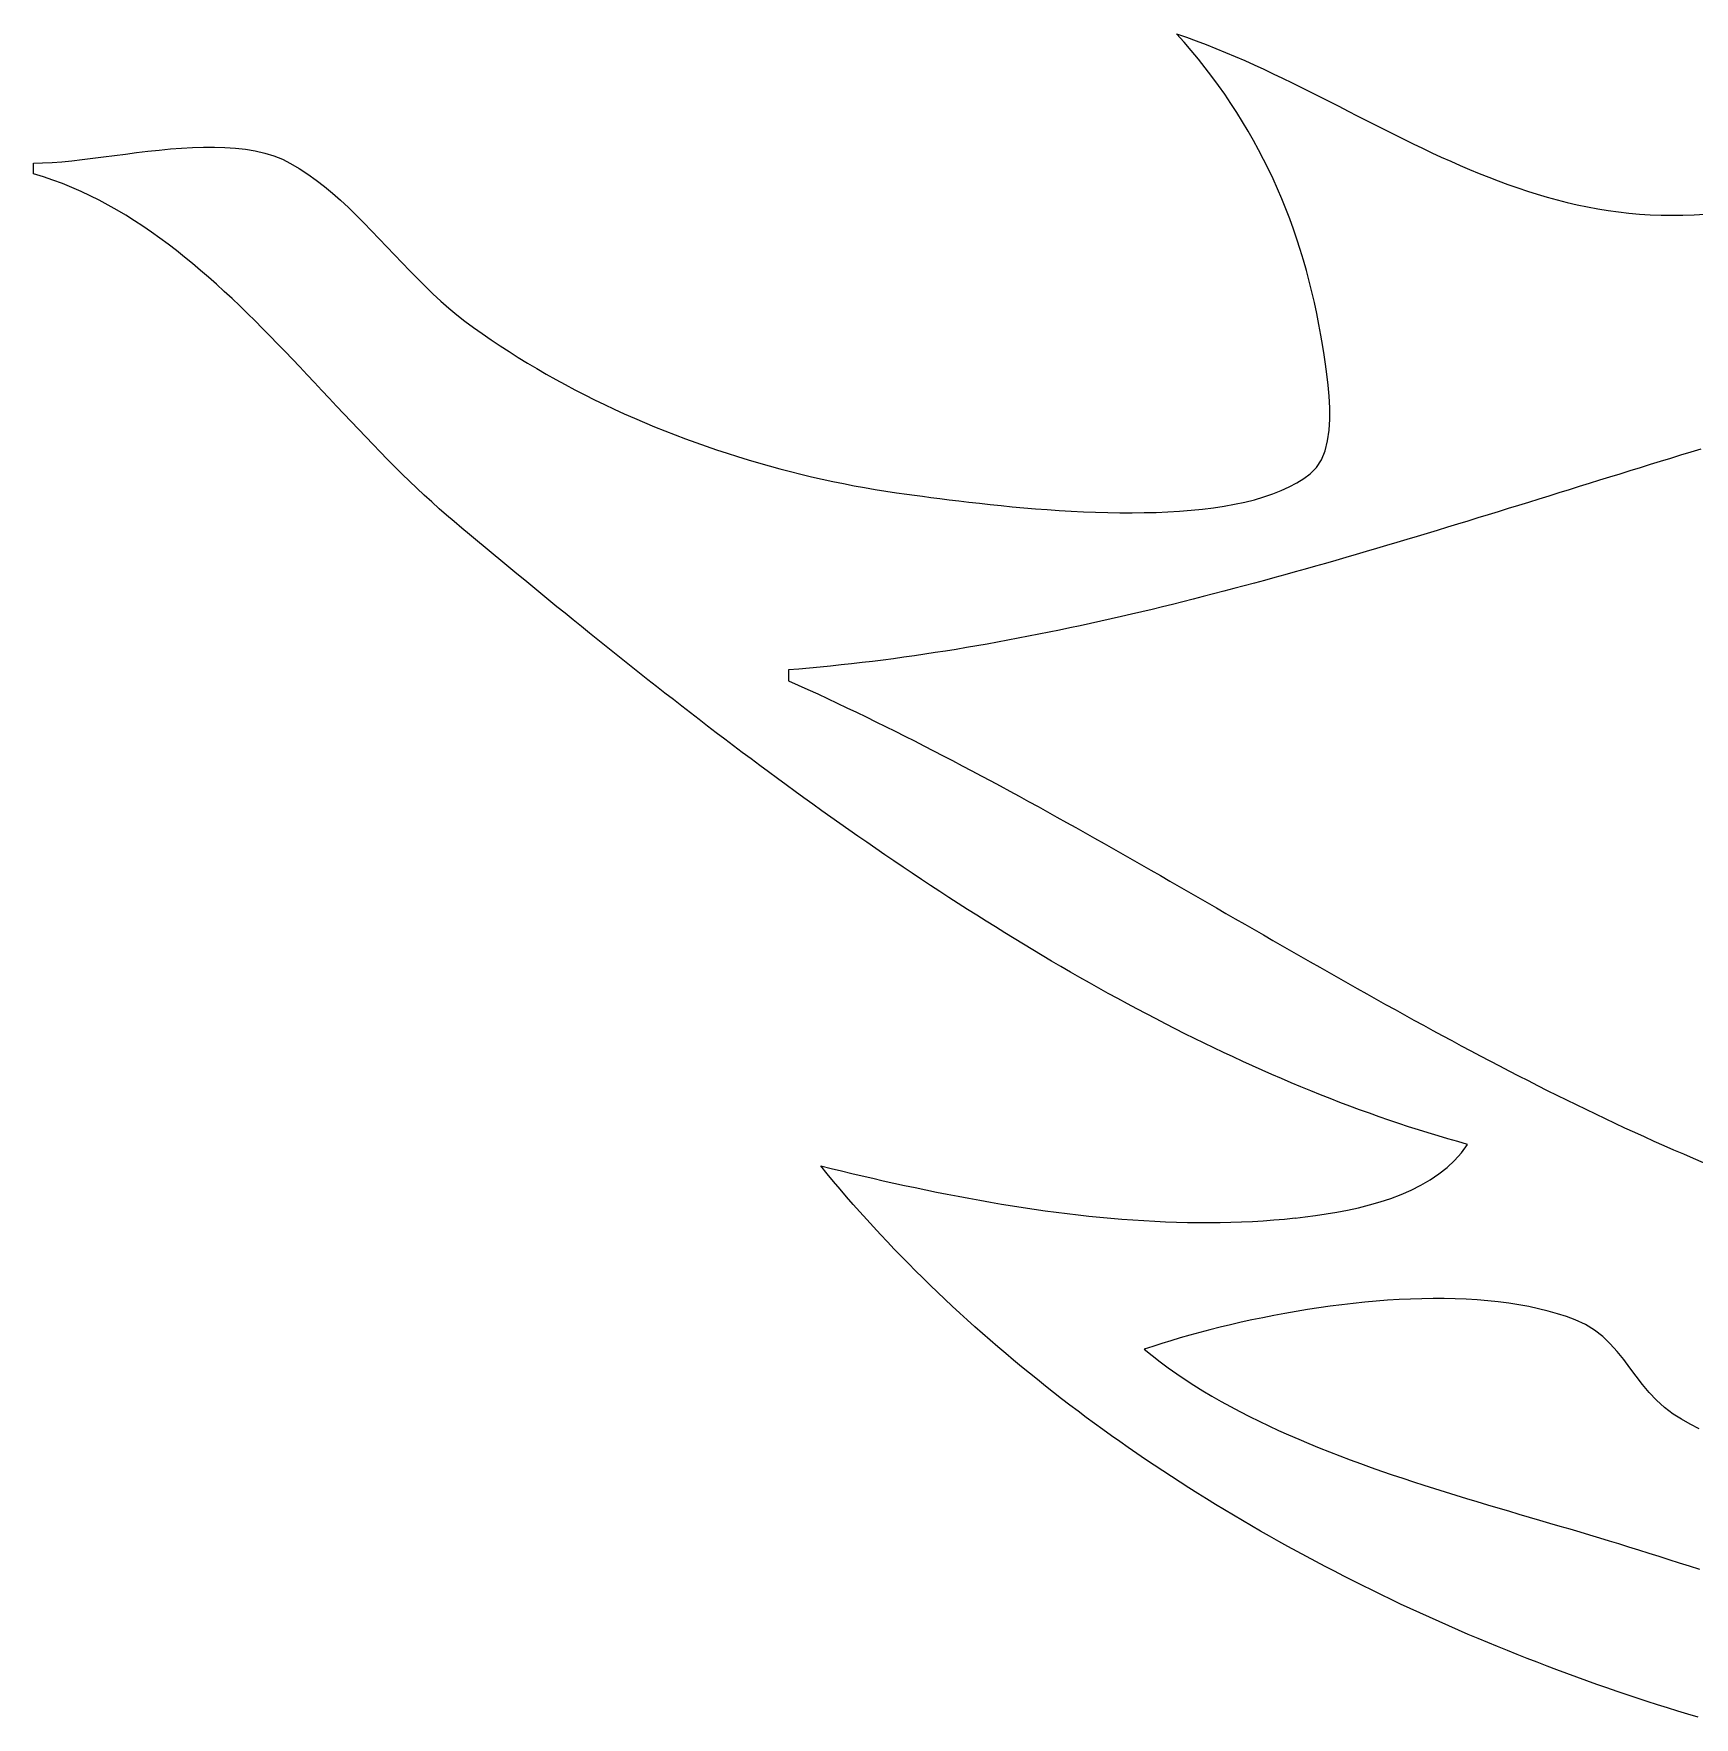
# Model space of a CAD drawing. Extents: x 0 to 3997, y 0 to 1531.
# Drawn here: x 3427 to 3581, y 578.9 to 735 of the extents above; entities that cross this region are included whole.
import ezdxf

# ---------------------------------------------------------------- set-up
doc = ezdxf.new("R2010")
doc.units = 0
doc.layers.add('C159', color=159, linetype='CONTINUOUS')

msp = doc.modelspace()

# ---------------------------------------------------------------- linework, layer by layer
at = {"layer": 'C159'}
for points in [[(3546.561, 706), (3546.3924, 707.0261), (3546.2085, 708.0452), (3546.009, 709.0571), (3545.7939, 710.0617), (3545.563, 711.059), (3545.3163, 712.0489), (3545.0537, 713.0314), (3544.775, 714.0064), (3544.4801, 714.9739), (3544.169, 715.9337), (3543.8415, 716.8859), (3543.4976, 717.8303), (3543.1371, 718.7669), (3542.7599, 719.6956), (3542.3659, 720.6165), (3541.9551, 721.5293), (3541.5272, 722.4341), (3541.0823, 723.3308), (3540.6202, 724.2194), (3540.1407, 725.0997), (3539.6439, 725.9717), (3539.1295, 726.8354), (3538.5976, 727.6907), (3538.0479, 728.5375), (3537.4804, 729.3758), (3536.8949, 730.2055), (3536.2915, 731.0266), (3535.6698, 731.8389), (3535.03, 732.6425), (3534.3718, 733.4372), (3533.6952, 734.2231), (3533, 735), (3533.9193, 734.6789), (3534.8328, 734.3445), (3535.7408, 733.9974), (3536.6435, 733.6386), (3537.5413, 733.2688), (3538.4345, 732.8888), (3539.3234, 732.4994), (3540.2083, 732.1014), (3541.0896, 731.6956), (3541.9675, 731.2827), (3542.8424, 730.8637), (3543.7145, 730.4392), (3544.5843, 730.0101), (3545.4519, 729.5772), (3546.3178, 729.1413), (3547.1822, 728.7031), (3548.0455, 728.2635), (3548.9079, 727.8233), (3549.7698, 727.3833), (3550.6314, 726.9442), (3551.4932, 726.5068), (3552.3554, 726.072), (3553.2183, 725.6406), (3554.0823, 725.2133), (3554.9476, 724.791), (3555.8145, 724.3744), (3556.6835, 723.9643), (3557.5548, 723.5616), (3558.4286, 723.167), (3559.3054, 722.7813), (3560.1854, 722.4054), (3561.069, 722.04), (3561.9565, 721.6859), (3562.8481, 721.3439), (3563.7442, 721.0149), (3564.6451, 720.6995), (3565.5512, 720.3987), (3566.4626, 720.1132), (3567.3798, 719.8437), (3568.3031, 719.5912), (3569.2328, 719.3564), (3570.1691, 719.1401), (3571.1125, 718.943), (3572.0631, 718.7661), (3573.0214, 718.61), (3573.9876, 718.4756), (3574.9621, 718.3637), (3575.9452, 718.2751), (3576.9371, 718.2106), (3577.9382, 718.1709), (3578.9489, 718.1569), (3579.9693, 718.1693), (3581, 718.2091), (3582.0097, 718.2692)], [(3544, 625.1735), (3544.931, 625.2795), (3545.8901, 625.4034), (3546.8712, 625.5479), (3547.8681, 625.7156), (3548.8744, 625.9092), (3549.8841, 626.1314), (3550.8909, 626.3848), (3551.8886, 626.6722), (3552.871, 626.9961), (3553.8319, 627.3594), (3554.7651, 627.7645), (3555.6643, 628.2143), (3556.5235, 628.7114), (3557.3363, 629.2585), (3558.0965, 629.8582), (3558.798, 630.5132), (3559.4346, 631.2262), (3560, 632), (3559.0861, 632.2539), (3558.1728, 632.5158), (3557.2599, 632.7856), (3556.3475, 633.0631), (3555.4356, 633.3483), (3554.5243, 633.6411), (3553.6135, 633.9414), (3552.7034, 634.2491), (3551.7938, 634.5641), (3550.8849, 634.8864), (3549.9766, 635.2157), (3549.0691, 635.5522), (3548.1622, 635.8956), (3547.2561, 636.2459), (3546.3507, 636.603), (3545.4462, 636.9668), (3544.5424, 637.3372), (3543.6395, 637.7142), (3542.7375, 638.0976), (3541.8363, 638.4873), (3540.936, 638.8833), (3540.0367, 639.2855), (3539.1383, 639.6938), (3538.2409, 640.1081), (3537.3446, 640.5283), (3536.4492, 640.9543), (3535.5549, 641.3861), (3534.6617, 641.8235), (3533.7696, 642.2665), (3532.8787, 642.715), (3531.9889, 643.1689), (3531.1002, 643.628), (3530.2128, 644.0924), (3529.3266, 644.5619), (3528.4416, 645.0364), (3527.558, 645.5159), (3526.6756, 646.0002), (3525.7945, 646.4893), (3524.9148, 646.9831), (3524.0365, 647.4815), (3523.1596, 647.9844), (3522.2841, 648.4918), (3521.4101, 649.0034), (3520.5375, 649.5193), (3519.6664, 650.0394), (3518.7969, 650.5636), (3517.9289, 651.0917), (3517.0624, 651.6237), (3516.1976, 652.1595), (3515.3344, 652.6991), (3514.4728, 653.2422), (3513.6129, 653.789), (3512.7547, 654.3391), (3511.8982, 654.8927), (3511.0434, 655.4495), (3510.1905, 656.0095), (3509.3393, 656.5726), (3508.4899, 657.1388), (3507.6424, 657.7078), (3506.7967, 658.2797), (3505.9529, 658.8544), (3505.111, 659.4317), (3504.2711, 660.0116), (3503.4331, 660.594), (3502.5972, 661.1788), (3501.7632, 661.7659), (3500.9313, 662.3552), (3500.1014, 662.9467), (3499.2736, 663.5402), (3498.448, 664.1356), (3497.6244, 664.733), (3496.8031, 665.3321), (3495.9839, 665.933), (3495.1669, 666.5354), (3494.3521, 667.1394), (3493.5396, 667.7448), (3492.7294, 668.3515), (3491.9215, 668.9595), (3491.116, 669.5687), (3490.3127, 670.179), (3489.5119, 670.7903), (3488.7135, 671.4024), (3487.9175, 672.0154), (3487.1239, 672.6291), (3486.3328, 673.2435), (3485.5443, 673.8584), (3484.7582, 674.4738), (3483.9747, 675.0896), (3483.1938, 675.7056), (3482.4155, 676.3219), (3481.6398, 676.9383), (3480.8668, 677.5547), (3480.0964, 678.171), (3479.3287, 678.7873), (3478.5638, 679.4032), (3477.8016, 680.0189), (3477.0421, 680.6341), (3476.2855, 681.2489), (3475.5317, 681.863), (3474.7807, 682.4765), (3474.0326, 683.0892), (3473.2874, 683.7011), (3472.5451, 684.312), (3471.8058, 684.9219), (3471.0694, 685.5307), (3470.336, 686.1383), (3469.6057, 686.7446), (3468.8783, 687.3496), (3468.1541, 687.953), (3467.4329, 688.5549), (3466.7149, 689.1552), (3466, 689.7538), (3465.3037, 690.3458), (3464.6108, 690.952), (3463.921, 691.5714), (3463.2338, 692.2033), (3462.5492, 692.8469), (3461.8667, 693.5015), (3461.1861, 694.1661), (3460.5071, 694.8401), (3459.8294, 695.5226), (3459.1528, 696.2128), (3458.477, 696.91), (3457.8015, 697.6134), (3457.1263, 698.3221), (3456.451, 699.0354), (3455.7753, 699.7525), (3455.0989, 700.4726), (3454.4216, 701.1949), (3453.743, 701.9187), (3453.0629, 702.643), (3452.381, 703.3672), (3451.697, 704.0905), (3451.0107, 704.812), (3450.3216, 705.531), (3449.6296, 706.2466), (3448.9344, 706.9581), (3448.2357, 707.6648), (3447.5331, 708.3657), (3446.8265, 709.0601), (3446.1155, 709.7473), (3445.3999, 710.4264), (3444.6793, 711.0966), (3443.9535, 711.7572), (3443.2221, 712.4074), (3442.485, 713.0463), (3441.7418, 713.6732), (3440.9922, 714.2872), (3440.236, 714.8877), (3439.4729, 715.4738), (3438.7025, 716.0447), (3437.9246, 716.5996), (3437.139, 717.1377), (3436.3452, 717.6583), (3435.5431, 718.1606), (3434.7324, 718.6437), (3433.9127, 719.1069), (3433.0839, 719.5493), (3432.2455, 719.9703), (3431.3974, 720.3689), (3430.5391, 720.7445), (3429.6706, 721.0961), (3428.7914, 721.4231), (3427.9013, 721.7247), (3427, 722), (3427, 723), (3427.8338, 723.0156), (3428.7036, 723.0596), (3429.6061, 723.1282), (3430.5378, 723.2175), (3431.4952, 723.3235), (3432.4751, 723.4424), (3433.474, 723.5702), (3434.4885, 723.7032), (3435.5153, 723.8374), (3436.5508, 723.9688), (3437.5917, 724.0937), (3438.6347, 724.2082), (3439.6763, 724.3082), (3440.7131, 724.39), (3441.7417, 724.4497), (3442.7588, 724.4833), (3443.7609, 724.487), (3444.7446, 724.4568), (3445.7065, 724.389), (3446.6432, 724.2796), (3447.5514, 724.1246), (3448.4276, 723.9203), (3449.2684, 723.6627), (3450.0705, 723.348), (3450.8304, 722.9722)], [(3450.8303, 722.9722), (3451.6362, 722.4989), (3452.4266, 721.9817), (3453.2026, 721.4243), (3453.9657, 720.8307), (3454.7171, 720.2046), (3455.4581, 719.5501), (3456.1902, 718.8708), (3456.9147, 718.1708), (3457.6328, 717.4538), (3458.3459, 716.7238), (3459.0554, 715.9845), (3459.7625, 715.2399), (3460.4687, 714.4938), (3461.1752, 713.7501), (3461.8835, 713.0127), (3462.5947, 712.2854), (3463.3102, 711.572), (3464.0315, 710.8765), (3464.7597, 710.2027), (3465.4964, 709.5545), (3466.2426, 708.9357), (3467, 708.3503)], [(3467, 708.3502), (3467.8003, 707.7638), (3468.6107, 707.1875), (3469.4308, 706.6212), (3470.2605, 706.0649), (3471.0993, 705.5186), (3471.947, 704.9825), (3472.8034, 704.4564), (3473.6681, 703.9405), (3474.5409, 703.4347), (3475.4215, 702.9391), (3476.3096, 702.4536), (3477.2049, 701.9784), (3478.1072, 701.5134), (3479.0162, 701.0586), (3479.9316, 700.6141), (3480.8531, 700.1799), (3481.7804, 699.756), (3482.7132, 699.3425), (3483.6514, 698.9393), (3484.5945, 698.5465), (3485.5424, 698.1641), (3486.4947, 697.7921), (3487.4511, 697.4305), (3488.4114, 697.0794), (3489.3753, 696.7388), (3490.3425, 696.4087), (3491.3128, 696.0892), (3492.2858, 695.7802), (3493.2613, 695.4817), (3494.239, 695.1939), (3495.2185, 694.9166), (3496.1998, 694.6501), (3497.1824, 694.3941), (3498.166, 694.1489), (3499.1504, 693.9143), (3500.1354, 693.6905), (3501.1206, 693.4774), (3502.1057, 693.2751), (3503.0906, 693.0835), (3504.0748, 692.9028), (3505.0581, 692.7329), (3506.0403, 692.5739), (3507.021, 692.4257), (3508, 692.2885), (3508.6928, 692.1953), (3509.4328, 692.0965), (3510.2174, 691.9934), (3511.0437, 691.8868), (3511.9092, 691.7778), (3512.811, 691.6675), (3513.7466, 691.557), (3514.7133, 691.4472), (3515.7082, 691.3393), (3516.7289, 691.2343), (3517.7725, 691.1332), (3518.8364, 691.0372), (3519.9179, 690.9472), (3521.0143, 690.8643), (3522.1229, 690.7895), (3523.241, 690.724), (3524.3659, 690.6687), (3525.495, 690.6247), (3526.6255, 690.5931), (3527.7548, 690.5749), (3528.8801, 690.5712), (3529.9988, 690.583), (3531.1082, 690.6114), (3532.2056, 690.6574), (3533.2883, 690.7221), (3534.3536, 690.8065), (3535.3988, 690.9117), (3536.4213, 691.0387), (3537.4183, 691.1886), (3538.3872, 691.3625), (3539.3252, 691.5614), (3540.2297, 691.7863), (3541.098, 692.0382), (3541.9273, 692.3184), (3542.7151, 692.6277), (3543.4586, 692.9673), (3544.1551, 693.3382), (3544.8019, 693.7415), (3545.3964, 694.1782), (3545.9819, 694.773), (3546.4373, 695.4962), (3546.7755, 696.3271), (3547.0095, 697.245), (3547.1522, 698.2291), (3547.2166, 699.2587), (3547.2156, 700.3131), (3547.1621, 701.3716), (3547.0691, 702.4134), (3546.9496, 703.4179), (3546.8165, 704.3643), (3546.6827, 705.2319), (3546.5612, 706)], [(3581.6353, 696.4771), (3580.6939, 696.1903), (3579.7528, 695.9027), (3578.8118, 695.6144), (3577.8711, 695.3254), (3576.9305, 695.0358), (3575.99, 694.7456), (3575.0498, 694.455), (3574.1096, 694.164), (3573.1695, 693.8726), (3572.2296, 693.581), (3571.2897, 693.2893), (3570.3499, 692.9974), (3569.4102, 692.7056), (3568.4704, 692.4137), (3567.5307, 692.122), (3566.5911, 691.8305), (3565.6514, 691.5393), (3564.7117, 691.2483), (3563.7719, 690.9578), (3562.8321, 690.6678), (3561.8922, 690.3784), (3560.9523, 690.0895), (3560.0122, 689.8014), (3559.0721, 689.5141), (3558.1318, 689.2276), (3557.1913, 688.942), (3556.2507, 688.6574), (3555.31, 688.3739), (3554.369, 688.0915), (3553.4279, 687.8104), (3552.4865, 687.5305), (3551.5449, 687.252), (3550.603, 686.9749), (3549.6609, 686.6994), (3548.7185, 686.4254), (3547.7758, 686.1531), (3546.8328, 685.8825), (3545.8895, 685.6136), (3544.9458, 685.3467), (3544.0018, 685.0817), (3543.0574, 684.8188), (3542.1127, 684.5579), (3541.1675, 684.2992), (3540.2219, 684.0427), (3539.2759, 683.7885), (3538.3295, 683.5367), (3537.3826, 683.2874), (3536.4352, 683.0406), (3535.4873, 682.7964), (3534.539, 682.5549), (3533.5901, 682.3161), (3532.6407, 682.0801), (3531.6907, 681.8471), (3530.7402, 681.617), (3529.7891, 681.3899), (3528.8374, 681.166), (3527.885, 680.9452), (3526.9321, 680.7277), (3525.9785, 680.5135), (3525.0243, 680.3028), (3524.0694, 680.0955), (3523.1138, 679.8918), (3522.1576, 679.6917), (3521.2006, 679.4952), (3520.2428, 679.3026), (3519.2844, 679.1138), (3518.3252, 678.9289), (3517.3652, 678.748), (3516.4044, 678.5712), (3515.4428, 678.3985), (3514.4804, 678.23), (3513.5171, 678.0658), (3512.5531, 677.9059), (3511.5881, 677.7505), (3510.6223, 677.5996), (3509.6555, 677.4532), (3508.6879, 677.3115), (3507.7194, 677.1745), (3506.7499, 677.0423), (3505.7794, 676.915), (3504.808, 676.7926), (3503.8356, 676.6752), (3502.8622, 676.5629), (3501.8878, 676.4558), (3500.9123, 676.3538), (3499.9358, 676.2572), (3498.9583, 676.166), (3497.9797, 676.0802), (3497, 676)], [(3497, 676), (3497, 675), (3497.9084, 674.5929), (3498.8152, 674.1817), (3499.7202, 673.7665), (3500.6236, 673.3474), (3501.5254, 672.9245), (3502.4256, 672.4978), (3503.3243, 672.0675), (3504.2215, 671.6336), (3505.1172, 671.1962), (3506.0116, 670.7555), (3506.9045, 670.3115), (3507.7961, 669.8644), (3508.6864, 669.4141), (3509.5754, 668.9608), (3510.4632, 668.5046), (3511.3498, 668.0456), (3512.2353, 667.5839), (3513.1196, 667.1195), (3514.0029, 666.6526), (3514.8851, 666.1832), (3515.7664, 665.7115), (3516.6467, 665.2375), (3517.5261, 664.7613), (3518.4046, 664.2831), (3519.2822, 663.8028), (3520.1591, 663.3207), (3521.0352, 662.8367), (3521.9105, 662.351), (3522.7852, 661.8638), (3523.6592, 661.3749), (3524.5327, 660.8847), (3525.4055, 660.393), (3526.2778, 659.9002), (3527.1496, 659.4061), (3528.021, 658.911), (3528.892, 658.4149), (3529.7625, 657.918), (3530.6327, 657.4202), (3531.5027, 656.9217), (3532.3723, 656.4226), (3533.2418, 655.923), (3534.111, 655.423), (3534.9801, 654.9226), (3535.8491, 654.422), (3536.7181, 653.9212), (3537.5869, 653.4203), (3538.4558, 652.9195), (3539.3248, 652.4188), (3540.1938, 651.9184), (3541.063, 651.4182), (3541.9323, 650.9184), (3542.8018, 650.4192), (3543.6715, 649.9205), (3544.5416, 649.4224), (3545.4119, 648.9252), (3546.2826, 648.4288), (3547.1537, 647.9333), (3548.0252, 647.4389), (3548.8971, 646.9457), (3549.7696, 646.4536), (3550.6427, 645.9629), (3551.5163, 645.4736), (3552.3905, 644.9857), (3553.2654, 644.4995), (3554.141, 644.015), (3555.0173, 643.5322), (3555.8945, 643.0513), (3556.7724, 642.5724), (3557.6512, 642.0955), (3558.5308, 641.6208), (3559.4114, 641.1483), (3560.293, 640.6781), (3561.1756, 640.2104), (3562.0592, 639.7451), (3562.9439, 639.2825), (3563.8298, 638.8226), (3564.7168, 638.3654), (3565.605, 637.9112), (3566.4944, 637.4599), (3567.3851, 637.0117), (3568.2771, 636.5666), (3569.1705, 636.1248), (3570.0653, 635.6863), (3570.9615, 635.2512), (3571.8592, 634.8197), (3572.7584, 634.3918), (3573.6591, 633.9676), (3574.5614, 633.5472), (3575.4653, 633.1307), (3576.371, 632.7182), (3577.2783, 632.3097), (3578.1873, 631.9054), (3579.0981, 631.5054), (3580.0108, 631.1097), (3580.9252, 630.7185), (3581.8416, 630.3318)], [(3581.3772, 578.8694), (3580.4328, 579.1543), (3579.4896, 579.4438), (3578.5478, 579.7378), (3577.6074, 580.0364), (3576.6684, 580.3394), (3575.7308, 580.647), (3574.7948, 580.9591), (3573.8603, 581.2758), (3572.9274, 581.5969), (3571.9962, 581.9226), (3571.0666, 582.2528), (3570.1388, 582.5874), (3569.2128, 582.9266), (3568.2886, 583.2703), (3567.3662, 583.6184), (3566.4458, 583.9711), (3565.5274, 584.3282), (3564.6109, 584.6898), (3563.6965, 585.0559), (3562.7842, 585.4265), (3561.8741, 585.8015), (3560.9661, 586.1811), (3560.0604, 586.565), (3559.1569, 586.9535), (3558.2558, 587.3464), (3557.357, 587.7438), (3556.4607, 588.1456), (3555.5668, 588.5518), (3554.6754, 588.9626), (3553.7866, 589.3777), (3552.9003, 589.7973), (3552.0167, 590.2213), (3551.1358, 590.6498), (3550.2576, 591.0827), (3549.3822, 591.52), (3548.5096, 591.9617), (3547.6399, 592.4079), (3546.773, 592.8585), (3545.9092, 593.3135), (3545.0483, 593.7729), (3544.1905, 594.2367), (3543.3357, 594.7049), (3542.4842, 595.1775), (3541.6357, 595.6545), (3540.7905, 596.1359), (3539.9486, 596.6216), (3539.11, 597.1118), (3538.2748, 597.6064), (3537.4429, 598.1053), (3536.6145, 598.6086), (3535.7897, 599.1163), (3534.9683, 599.6283), (3534.1505, 600.1447), (3533.3364, 600.6655), (3532.526, 601.1906), (3531.7192, 601.7201), (3530.9163, 602.2539), (3530.1171, 602.7921), (3529.3218, 603.3347), (3528.5304, 603.8815), (3527.743, 604.4327), (3526.9595, 604.9883), (3526.1801, 605.5482), (3525.4048, 606.1124), (3524.6336, 606.6809), (3523.8665, 607.2537), (3523.1037, 607.8309), (3522.3452, 608.4124), (3521.5909, 608.9982), (3520.841, 609.5883), (3520.0955, 610.1827), (3519.3545, 610.7814), (3518.6179, 611.3844), (3517.8859, 611.9917), (3517.1585, 612.6033), (3516.4356, 613.2192), (3515.7175, 613.8394), (3515.0041, 614.4638), (3514.2954, 615.0925), (3513.5915, 615.7255), (3512.8925, 616.3628), (3512.1983, 617.0043), (3511.5092, 617.6502), (3510.825, 618.3002), (3510.1458, 618.9545), (3509.4717, 619.6131), (3508.8027, 620.2759), (3508.1389, 620.943), (3507.4803, 621.6143), (3506.827, 622.2899), (3506.1789, 622.9697), (3505.5362, 623.6537), (3504.8989, 624.342), (3504.267, 625.0345), (3503.6406, 625.7312), (3503.0198, 626.4321), (3502.4045, 627.1372), (3501.7948, 627.8466), (3501.1908, 628.5602), (3500.5925, 629.278), (3500, 630), (3500.9547, 629.7662), (3501.9144, 629.5343), (3502.8787, 629.3045), (3503.8476, 629.0772), (3504.8208, 628.8526), (3505.7982, 628.6309), (3506.7794, 628.4125), (3507.7643, 628.1977), (3508.7528, 627.9866), (3509.7445, 627.7797), (3510.7394, 627.5771), (3511.7372, 627.3792), (3512.7376, 627.1862), (3513.7406, 626.9984), (3514.7459, 626.8161), (3515.7533, 626.6396), (3516.7626, 626.4691), (3517.7736, 626.305), (3518.7861, 626.1475), (3519.7999, 625.9968), (3520.8148, 625.8533), (3521.8306, 625.7173), (3522.8471, 625.589), (3523.8641, 625.4687), (3524.8814, 625.3567), (3525.8988, 625.2532), (3526.9161, 625.1586), (3527.9331, 625.0731), (3528.9496, 624.997), (3529.9654, 624.9306), (3530.9803, 624.8742), (3531.994, 624.8279), (3533.0065, 624.7922), (3534.0175, 624.7673), (3535.0267, 624.7535), (3536.034, 624.751), (3537.0393, 624.7602), (3538.0422, 624.7813), (3539.0426, 624.8145), (3540.0403, 624.8603), (3541.0351, 624.9188), (3542.0268, 624.9903), (3543.0151, 625.0751), (3544, 625.1736)], [(3569.9807, 615.736), (3569.1673, 616.0305), (3568.329, 616.2988), (3567.4671, 616.5416), (3566.5829, 616.7595), (3565.6776, 616.9531), (3564.7526, 617.123), (3563.8092, 617.2698), (3562.8486, 617.3943), (3561.8721, 617.4969), (3560.8811, 617.5783), (3559.8768, 617.6391), (3558.8606, 617.6801), (3557.8337, 617.7017), (3556.7974, 617.7046), (3555.753, 617.6895), (3554.7018, 617.6569), (3553.6451, 617.6075), (3552.5842, 617.5419), (3551.5204, 617.4608), (3550.455, 617.3647), (3549.3893, 617.2543), (3548.3245, 617.1301), (3547.262, 616.993), (3546.203, 616.8433), (3545.149, 616.6819), (3544.101, 616.5092), (3543.0605, 616.326), (3542.0288, 616.1328), (3541.007, 615.9303), (3539.9966, 615.7191), (3538.9989, 615.4999), (3538.015, 615.2731), (3537.0463, 615.0395), (3536.0942, 614.7998), (3535.1598, 614.5544), (3534.2446, 614.3041), (3533.3497, 614.0494), (3532.4765, 613.7911), (3531.6263, 613.5296), (3530.8003, 613.2657), (3530, 613)], [(3579.0578, 606.9946), (3578.2467, 607.6056), (3577.5158, 608.2763), (3576.8481, 608.9932), (3576.227, 609.7428), (3575.6359, 610.5116), (3575.058, 611.2861), (3574.4766, 612.0529), (3573.8751, 612.7984), (3573.2367, 613.5093), (3572.5448, 614.1719), (3571.7826, 614.7729), (3570.9335, 615.2988), (3569.9808, 615.7361)], [(3530, 613), (3530.7283, 612.4108), (3531.4741, 611.8355), (3532.2367, 611.2737), (3533.0155, 610.7251), (3533.8099, 610.1893), (3534.6192, 609.6661), (3535.4429, 609.1552), (3536.2803, 608.6562), (3537.1308, 608.1689), (3537.9938, 607.6929), (3538.8687, 607.228), (3539.755, 606.7738), (3540.6518, 606.33), (3541.5588, 605.8963), (3542.4751, 605.4724), (3543.4003, 605.0581), (3544.3338, 604.6529), (3545.2748, 604.2566), (3546.2228, 603.8688), (3547.1772, 603.4894), (3548.1373, 603.1179), (3549.1026, 602.754), (3550.0725, 602.3975), (3551.0463, 602.0481), (3552.0233, 601.7054), (3553.0031, 601.3691), (3553.985, 601.0389), (3554.9683, 600.7145), (3555.9525, 600.3957), (3556.9369, 600.082), (3557.921, 599.7732), (3558.9041, 599.469), (3559.8856, 599.1691), (3560.8649, 598.8731), (3561.8414, 598.5809), (3562.8144, 598.2919), (3563.7834, 598.006), (3564.7477, 597.7229), (3565.7068, 597.4422), (3566.66, 597.1636), (3567.6066, 596.8868), (3568.5462, 596.6115), (3569.4781, 596.3375), (3570.4016, 596.0643), (3571.3161, 595.7917), (3572.2211, 595.5194), (3573.1159, 595.2471), (3574, 594.9745)], [(3581.4873, 605.6254), (3580.6405, 606.0497), (3579.8296, 606.5057), (3579.058, 606.9946)], [(3574, 594.9744), (3574.9311, 594.6843), (3575.8645, 594.3923), (3576.7999, 594.0985), (3577.7374, 593.8031), (3578.6769, 593.5062), (3579.6184, 593.208), (3580.5617, 592.9088), (3581.507, 592.6086)]]:
    msp.add_lwpolyline(points, dxfattribs=at)

doc.saveas('drawing.dxf')
